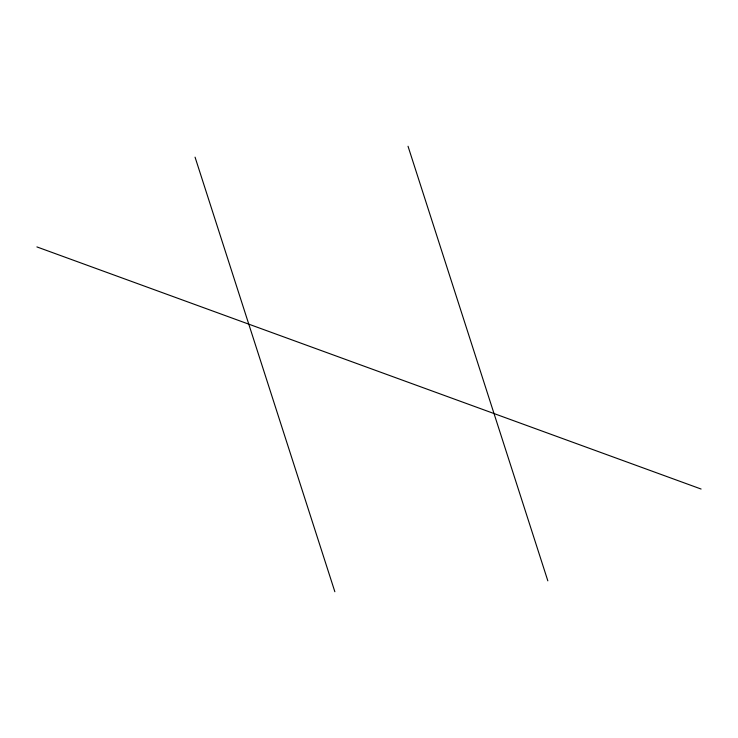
<?xml version="1.0" encoding="UTF-8"?>
<svg xmlns="http://www.w3.org/2000/svg" width="738" height="738" viewBox="0 0 738 738"><rect width="100%" height="100%" fill="white"/><g stroke="black" fill="none" stroke-linecap="round" stroke-linejoin="round"><path stroke-width="1.11" d="M36.9 246.916L701.1 489.036M408.031 146.262L547.836 580.843M195.053 157.157L334.858 591.738"/></g></svg>
